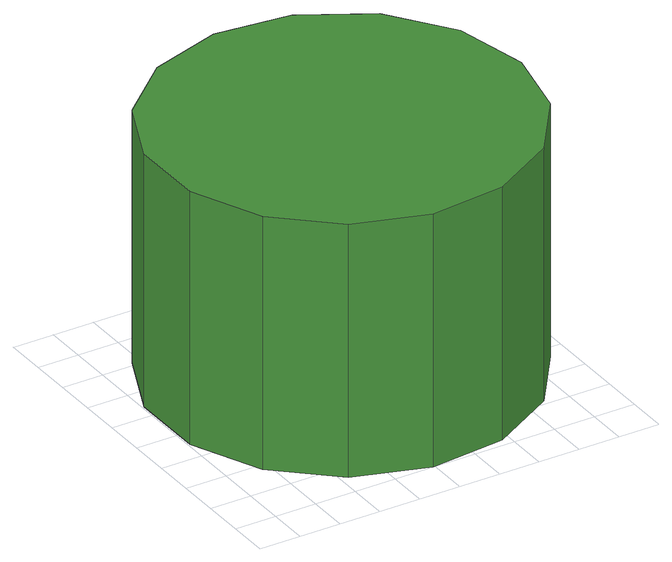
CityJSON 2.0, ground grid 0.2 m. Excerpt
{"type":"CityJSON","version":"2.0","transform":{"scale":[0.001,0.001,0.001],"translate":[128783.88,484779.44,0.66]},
"CityObjects":{
"tree1":{"type":"SolitaryVegetationObject","attributes":{"function":"something"},"geometry":[{"type":"MultiSurface","lod":"1","boundaries":[[[0,1,2,3,4,5,6,7,8,9,10,11,12,13,14]],[[15,16,17,18,19,20,21,22,23,24,25,26,27,28,29]],[[0,29,28,1]],[[1,28,27,2]],[[2,27,26,3]],[[3,26,25,4]],[[4,25,24,5]],[[5,24,23,6]],[[6,23,22,7]],[[7,22,21,8]],[[8,21,20,9]],[[9,20,19,10]],[[10,19,18,11]],[[11,18,17,12]],[[12,17,16,13]],[[13,16,15,14]],[[14,15,29,0]]]}]}
},
"vertices":[
[1786,894,1250],[1708,1259,1250],[1489,1561,1250],[1165,1748,1250],[794,1787,1250],[439,1672,1250],[161,1422,1250],[10,1081,1250],[10,707,1250],[161,366,1250],[439,116,1250],[794,1,1250],[1165,40,1250],[1489,227,1250],[1708,529,1250],[1708,529,0],[1489,227,0],[1165,40,0],[794,1,0],[439,116,0],[161,366,0],[10,707,0],[10,1081,0],[161,1422,0],[439,1672,0],[794,1787,0],[1165,1748,0],[1489,1561,0],[1708,1259,0],[1786,894,0]
]}
